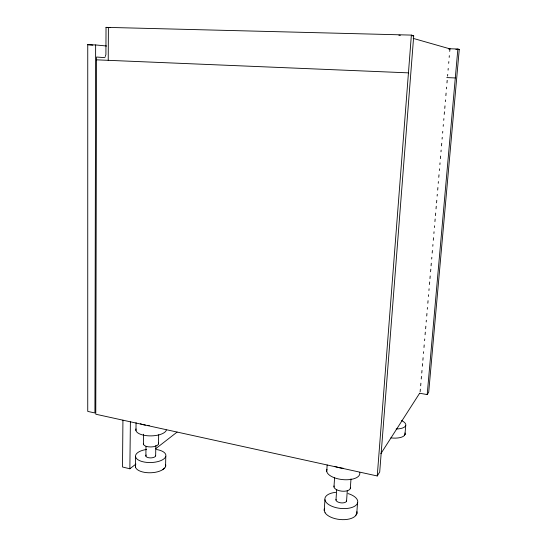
<?xml version="1.0" encoding="UTF-8"?>
<svg xmlns="http://www.w3.org/2000/svg" width="547" height="547" viewBox="0 0 547 547"><rect width="100%" height="100%" fill="white"/><g stroke="black" fill="none" stroke-linecap="round" stroke-linejoin="round"><path stroke-width="0.82" d="M87.752 44.676L87.739 411.399L94.925 412.971L95.636 44.943L87.752 44.676L92.812 45.162M105.038 57.661L96.545 57.032L95.773 414.216L377.252 475.972L379.714 471.952L413.723 35.801L411.371 35.097L106.029 27.35L105.906 54.597L105.209 56.56M108.231 60.327L108.395 27.412L110.084 27.637M122.931 420.171L122.501 467.001L129.858 468.786L135.929 464.068M129.858 468.786L130.391 421.812M162.644 469.688A15.118 6.844 -1.7 0 1 146.562 472.629A15.118 6.844 -1.7 0 1 135.451 467.035L135.629 456.93M135.964 430.578L136.066 422.653M143.389 444.246L143.54 434.209M145.858 456.109L146.008 446.455M155.642 455.89L155.833 445.449M158.5 443.938L158.671 434.762M165.577 466.304L165.782 456.253M135.499 467.029L135.581 465.23M325.103 512.737L324.248 510.542L324.945 499.684M326.757 471.316L327.161 464.977M333.978 486.946L334.6 477.572M335.981 500.067L336.685 489.49M346.559 501.12L347.297 490.536M350.312 488.553L350.996 478.851M355.871 515.274L356.747 513.831L357.54 502.939M377.252 475.972L411.371 35.097M404.404 435.33L404.978 434.386L405.73 425.368M420.144 391.72L420.363 389.17M420.657 385.765L420.882 383.215M421.252 378.962L421.47 376.404M421.771 373.006L421.99 370.456M422.359 366.196L422.578 363.646M422.879 360.241L423.098 357.69M423.467 353.437L423.617 351.735M423.987 347.482L424.205 344.931M424.575 340.678L424.725 338.976M425.094 334.723L425.32 332.166M425.614 328.768L425.833 326.21M426.202 321.957L426.352 320.255M426.722 316.002L426.94 313.452M427.31 309.199L427.46 307.496M427.829 303.243L428.055 300.693M428.424 296.44L428.568 294.737M428.937 290.484L429.087 288.782M429.457 284.529L429.675 281.972M429.976 278.573L430.195 276.016M430.564 271.763L430.79 269.213M431.084 265.808L431.303 263.257M431.672 259.005L431.822 257.302M432.192 253.049L432.417 250.499M432.786 246.246L432.93 244.543M433.299 240.29L433.525 237.733M433.894 233.48L434.038 231.778M434.407 227.525L434.557 225.822M434.927 221.569L435.152 219.019M435.446 215.614L435.665 213.063M436.034 208.81L436.26 206.26M436.554 202.855L436.773 200.305M437.149 196.052L437.292 194.349M437.662 190.096L437.887 187.539M438.256 183.286L438.4 181.583M438.769 177.331L438.995 174.78M439.364 170.527L439.514 168.825M439.884 164.572L440.027 162.869M440.397 158.616L440.622 156.066M440.991 151.806L441.135 150.11M441.504 145.858L441.73 143.3M442.099 139.047L442.249 137.345M442.619 133.092L442.762 131.389M443.207 126.289L443.357 124.586M443.726 120.333L443.87 118.631M444.246 114.378L444.465 111.827M444.759 108.422L444.984 105.872M445.354 101.612L445.497 99.916M445.867 95.657L446.092 93.106M446.461 88.853L446.612 87.151M446.981 82.898L447.2 80.347M447.569 76.095L447.719 74.392M448.089 70.139L448.232 68.437M448.677 63.329L448.827 61.626M449.196 57.373L449.347 55.678M449.716 51.418L449.935 48.868L413.176 38.379M419.638 393.231L427.186 394.585L457.873 49.011L448.506 48.724M457.873 49.011L459.261 49.428L428.718 392.096L427.186 394.585M356.747 513.831L355.536 515.828A16.431 8.219 6.2 0 1 339.885 519.506A16.431 8.219 6.2 0 1 325.055 512.744M404.978 434.386L404.178 435.692A13.422 5.367 6.7 0 1 390.845 437.887M380.835 453.716L419.604 393.293M162.657 469.695L164.606 468.068L163.197 469.244M155.492 448.868L177.078 432.096M398.859 35.247L400.342 35.288M412.021 35.753L413.723 35.801M448.478 48.827L449.935 48.868M455.856 49.326L459.261 49.428M96.539 59.835L408.452 72.86M446.79 77.585L455.309 77.954M95.636 44.943L106.651 46.01M106.029 27.35L107.711 27.576M404.93 432.957A13.456 5.381 6.7 0 1 405.047 434.393M401.56 420.602A13.49 5.251 6.6 0 1 405.464 426.072A13.49 5.251 6.6 0 1 396.151 429.005M346.613 500.437A5.367 2.619 6.1 0 1 341.096 502.878A5.367 2.619 6.1 0 1 336.036 499.384M350.395 487.527A8.287 3.911 5.9 0 1 341.889 491.179A8.287 3.911 5.9 0 1 334.067 485.927M359.721 472.492A16.649 7.562 5.8 0 1 342.668 479.603A16.649 7.562 5.8 0 1 326.956 469.347M324.275 510.542A16.472 8.239 6.2 0 1 324.501 508.409M356.931 511.677A16.472 8.239 6.2 0 1 356.829 513.845M348.056 493.579A16.519 8.055 6.1 0 1 354.005 506.59A16.519 8.055 6.1 0 1 327.865 503.972A16.519 8.055 6.1 0 1 335.749 492.348M343.352 468.307A16.697 7.371 5.6 0 1 334.668 466.345M155.642 455.323A4.937 2.181 -1.5 0 1 150.11 457.901A4.937 2.181 -1.5 0 1 146.199 454.981M158.493 443.091A7.624 3.255 -1.4 0 1 150.958 446.954A7.624 3.255 -1.4 0 1 143.396 443.391M166.363 430.038A15.302 6.29 -1.2 0 1 149.174 435.863A15.302 6.29 -1.2 0 1 136.018 428.923M165.597 464.506A15.159 6.865 -1.7 0 1 164.674 468.082M156.497 449.504A15.2 6.708 -1.5 0 1 162.418 459.856A15.2 6.708 -1.5 0 1 137.981 459.774A15.2 6.708 -1.5 0 1 146.562 449.47M149.29 425.443A15.343 6.126 -1 0 1 147.69 425.347M145.379 425.081A15.343 6.126 -1 0 1 140.374 423.795"/></g></svg>
